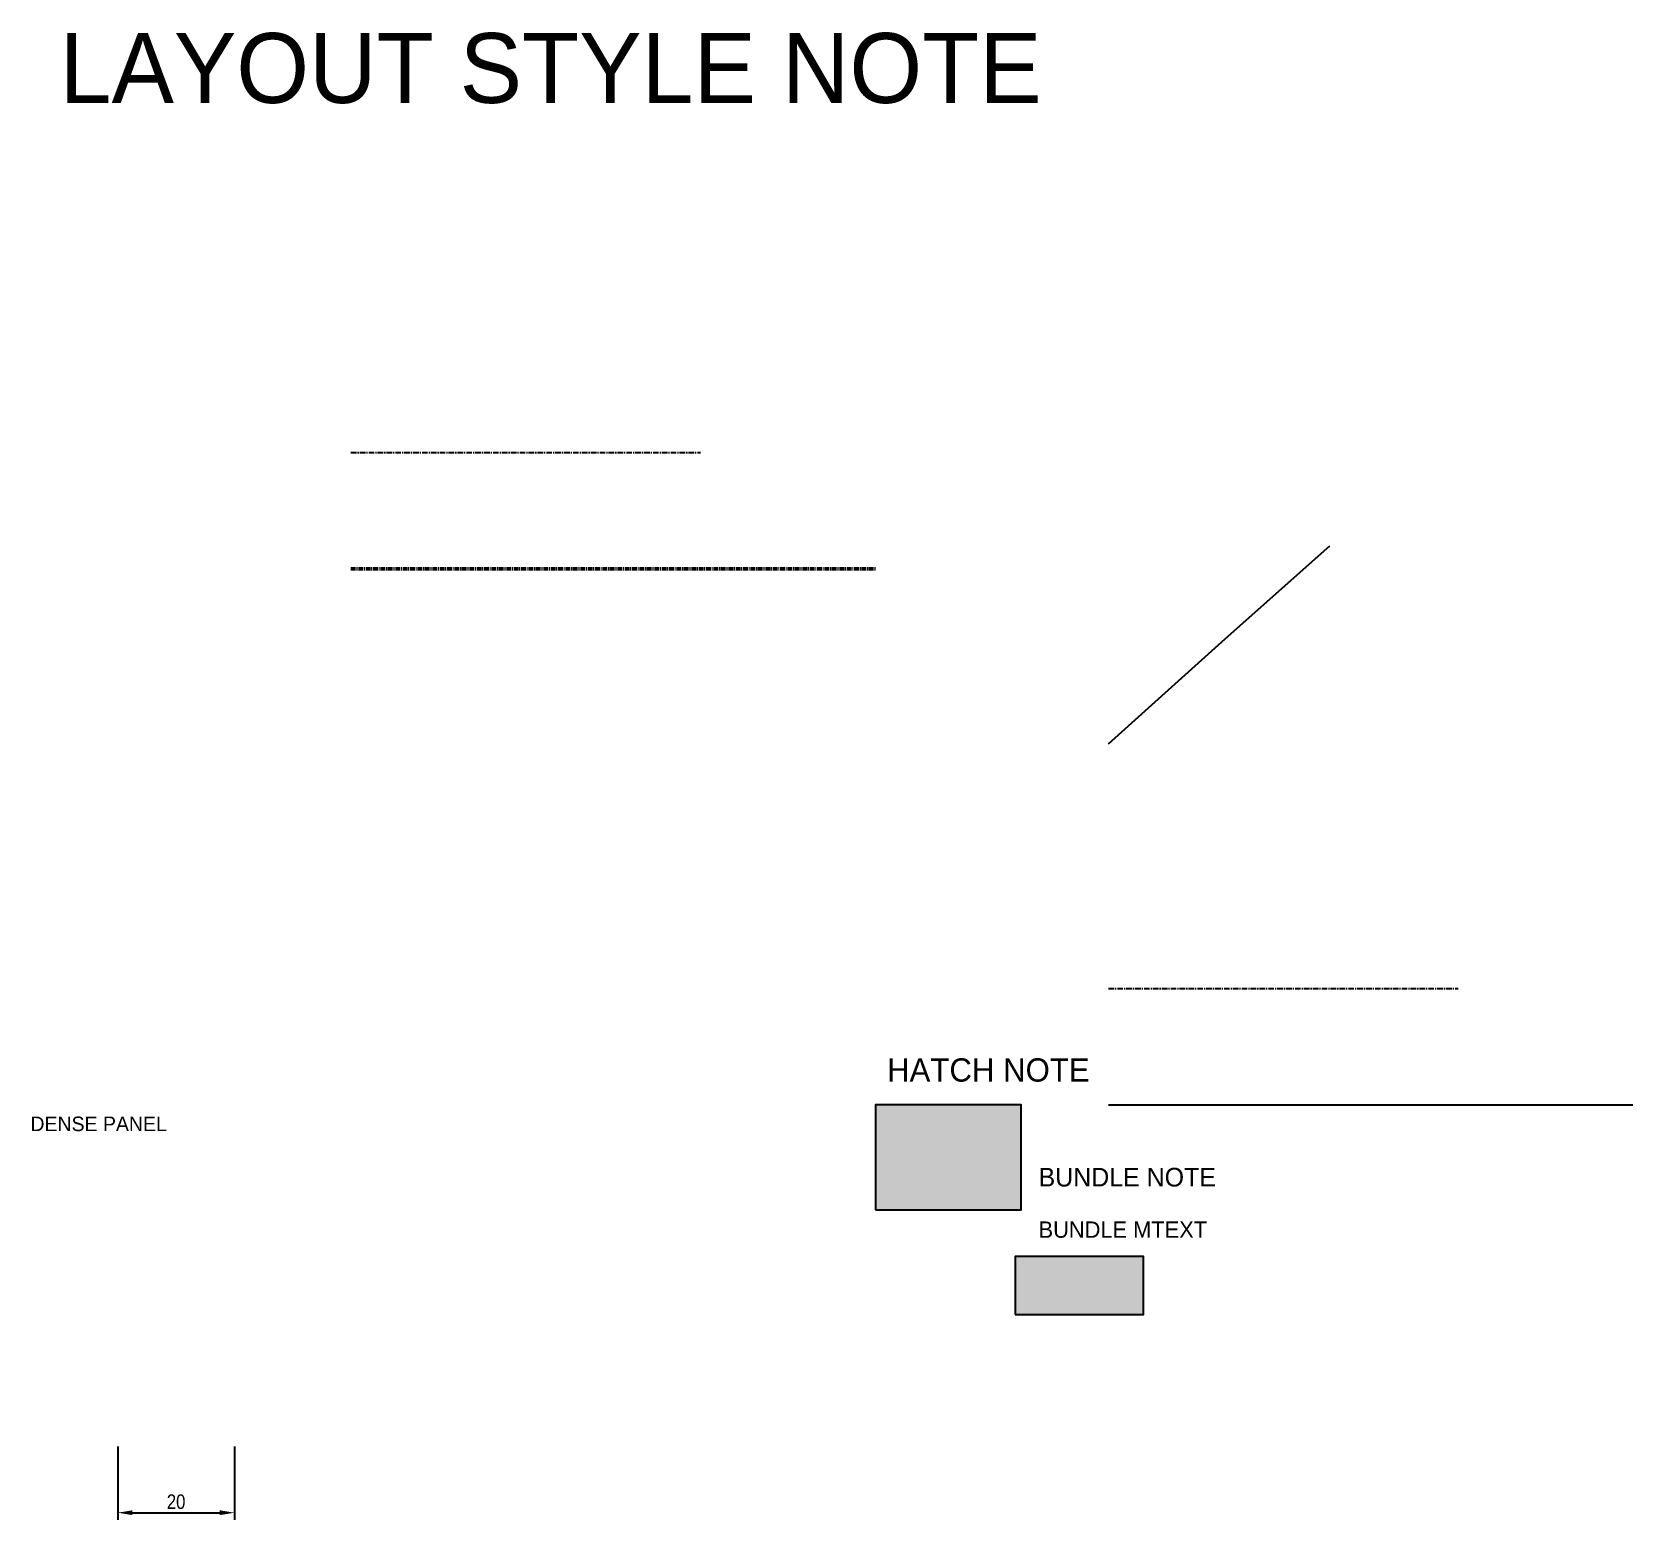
# Paper-space layout 'LayoutStyle' of a CAD drawing. Header units: metres. Extents: x 25 to 300, y 17 to 272.
import ezdxf

# ---------------------------------------------------------------- set-up
doc = ezdxf.new("R2010")
doc.units = ezdxf.units.M
doc.linetypes.add('CENTER', pattern=[5.08, 3.175, -0.635, 0.635, -0.635])
doc.linetypes.add('CENTER2', pattern=[2.541, 1.587, -0.318, 0.318, -0.318])
for name, color, linetype, lineweight in [('BLOCK_BYLAYER', 4, 'CENTER2', 25), ('PAPER_INSERT_LAYER', 1, 'Continuous', 13), ('PAPER_NOTES', 5, 'Continuous', 13)]:
    doc.layers.add(name, color=color, linetype=linetype, lineweight=lineweight)
doc.layers.add('LEADER_LAYER', color=2, linetype='Continuous')
doc.styles.add('OpenSansCondensed-Light', font='OpenSansCondensed-Light.ttf')
doc.dimstyles.new('EZDXF', dxfattribs={"dimtxt": 0.25, "dimasz": 0.175, "dimexe": 0.375, "dimexo": 0.125, "dimgap": 0.1, "dimtad": 1, "dimlfac": 100, "dimzin": 12, "dimdsep": 46, "dimtxsty": 'OpenSansCondensed-Light', "dimblk": 'ARCHTICK', "dimcen": 2.5, "dimazin": 3, "dimtfac": 0.5, "dimtmove": 2, "dimatfit": 3})
doc.dimstyles.get("Standard").update_dxf_attribs({"dimtxt": 2.5, "dimasz": 2.5, "dimexe": 1.25, "dimexo": 0.625, "dimtad": 1, "dimcen": 2.5, "dimazin": 3, "dimtfac": 1, "dimtmove": 0, "dimatfit": 3})

# ---------------------------------------------------------------- blocks, each defined once
blk = doc.blocks.new('PaperStyledBlock')
at = {"color": 0, "linetype": 'BYBLOCK', "lineweight": -2, "ltscale": 0.25}
blk.add_line((0, 0), (90, 0), dxfattribs=at)
at = {"layer": 'BLOCK_BYLAYER', "ltscale": 0.6}
blk.add_line((0, 20), (60, 20), dxfattribs=at)
blk = doc.blocks.new('_ARCHTICK')
at = {"color": 0, "linetype": 'BYBLOCK', "const_width": 0.15}
blk.add_lwpolyline([(-0.5, -0.5), (0.5, 0.5)], dxfattribs=at)

psp = doc.layouts.new('LayoutStyle')

# ---------------------------------------------------------------- hatches: boundary and pattern name
h = psp.add_hatch(color=2)
h.dxf.hatch_style = 1
h.paths.add_polyline_path([(194, 52), (216, 52), (216, 62), (194, 62)])
at = {"layer": 'DIM_LAYER'}
psp.add_hatch(color=3, dxfattribs=at).paths.add_polyline_path([(170, 70), (195, 70), (195, 88), (170, 88)])

# ---------------------------------------------------------------- linework, layer by layer
psp.add_lwpolyline([(194, 52), (216, 52), (216, 62), (194, 62)], close=True)
at = {"layer": 'DIM_LAYER', "color": 2}
psp.add_lwpolyline([(170, 70), (195, 70), (195, 88), (170, 88)], close=True, dxfattribs=at)

# ---------------------------------------------------------------- block references
psp.add_blockref('PaperStyledBlock', (210, 88))
at = {"layer": 'PAPER_INSERT_LAYER', "color": 1, "linetype": 'CENTER', "lineweight": 50, "ltscale": 0.5}
psp.add_blockref('PaperStyledBlock', (80, 180), dxfattribs=at)

# ---------------------------------------------------------------- texts
psp.add_text('BUNDLE NOTE', height=3.2).set_placement((198, 74))
at = {"attachment_point": 1}
for s, insert, char_height in [('DENSE PANEL', (25, 86), 2.5), ('BUNDLE MTEXT', (198, 68), 2.8)]:
    psp.add_mtext(s, dxfattribs=dict(at, insert=insert, char_height=char_height))
at = {"layer": 'DIM_LAYER', "color": 7}
psp.add_text('HATCH NOTE', height=4, dxfattribs=at).set_placement((172, 92))
at = {"layer": 'PAPER_NOTES', "color": 5}
psp.add_text('LAYOUT STYLE NOTE', height=12, dxfattribs=at).set_placement((30, 260))

# ---------------------------------------------------------------- dimensions: what is measured, and where the dimension line sits
psp.add_linear_dim(base=(40, 18), p1=(40, 30), p2=(60, 30), dimstyle='Standard', override={"dimtxt": 2.5}).render()

# ---------------------------------------------------------------- leaders
at = {"layer": 'LEADER_LAYER'}
psp.add_leader([(210, 150), (230, 168), (248, 184)], dimstyle='EZDXF', dxfattribs=at)

doc.saveas('drawing.dxf')
